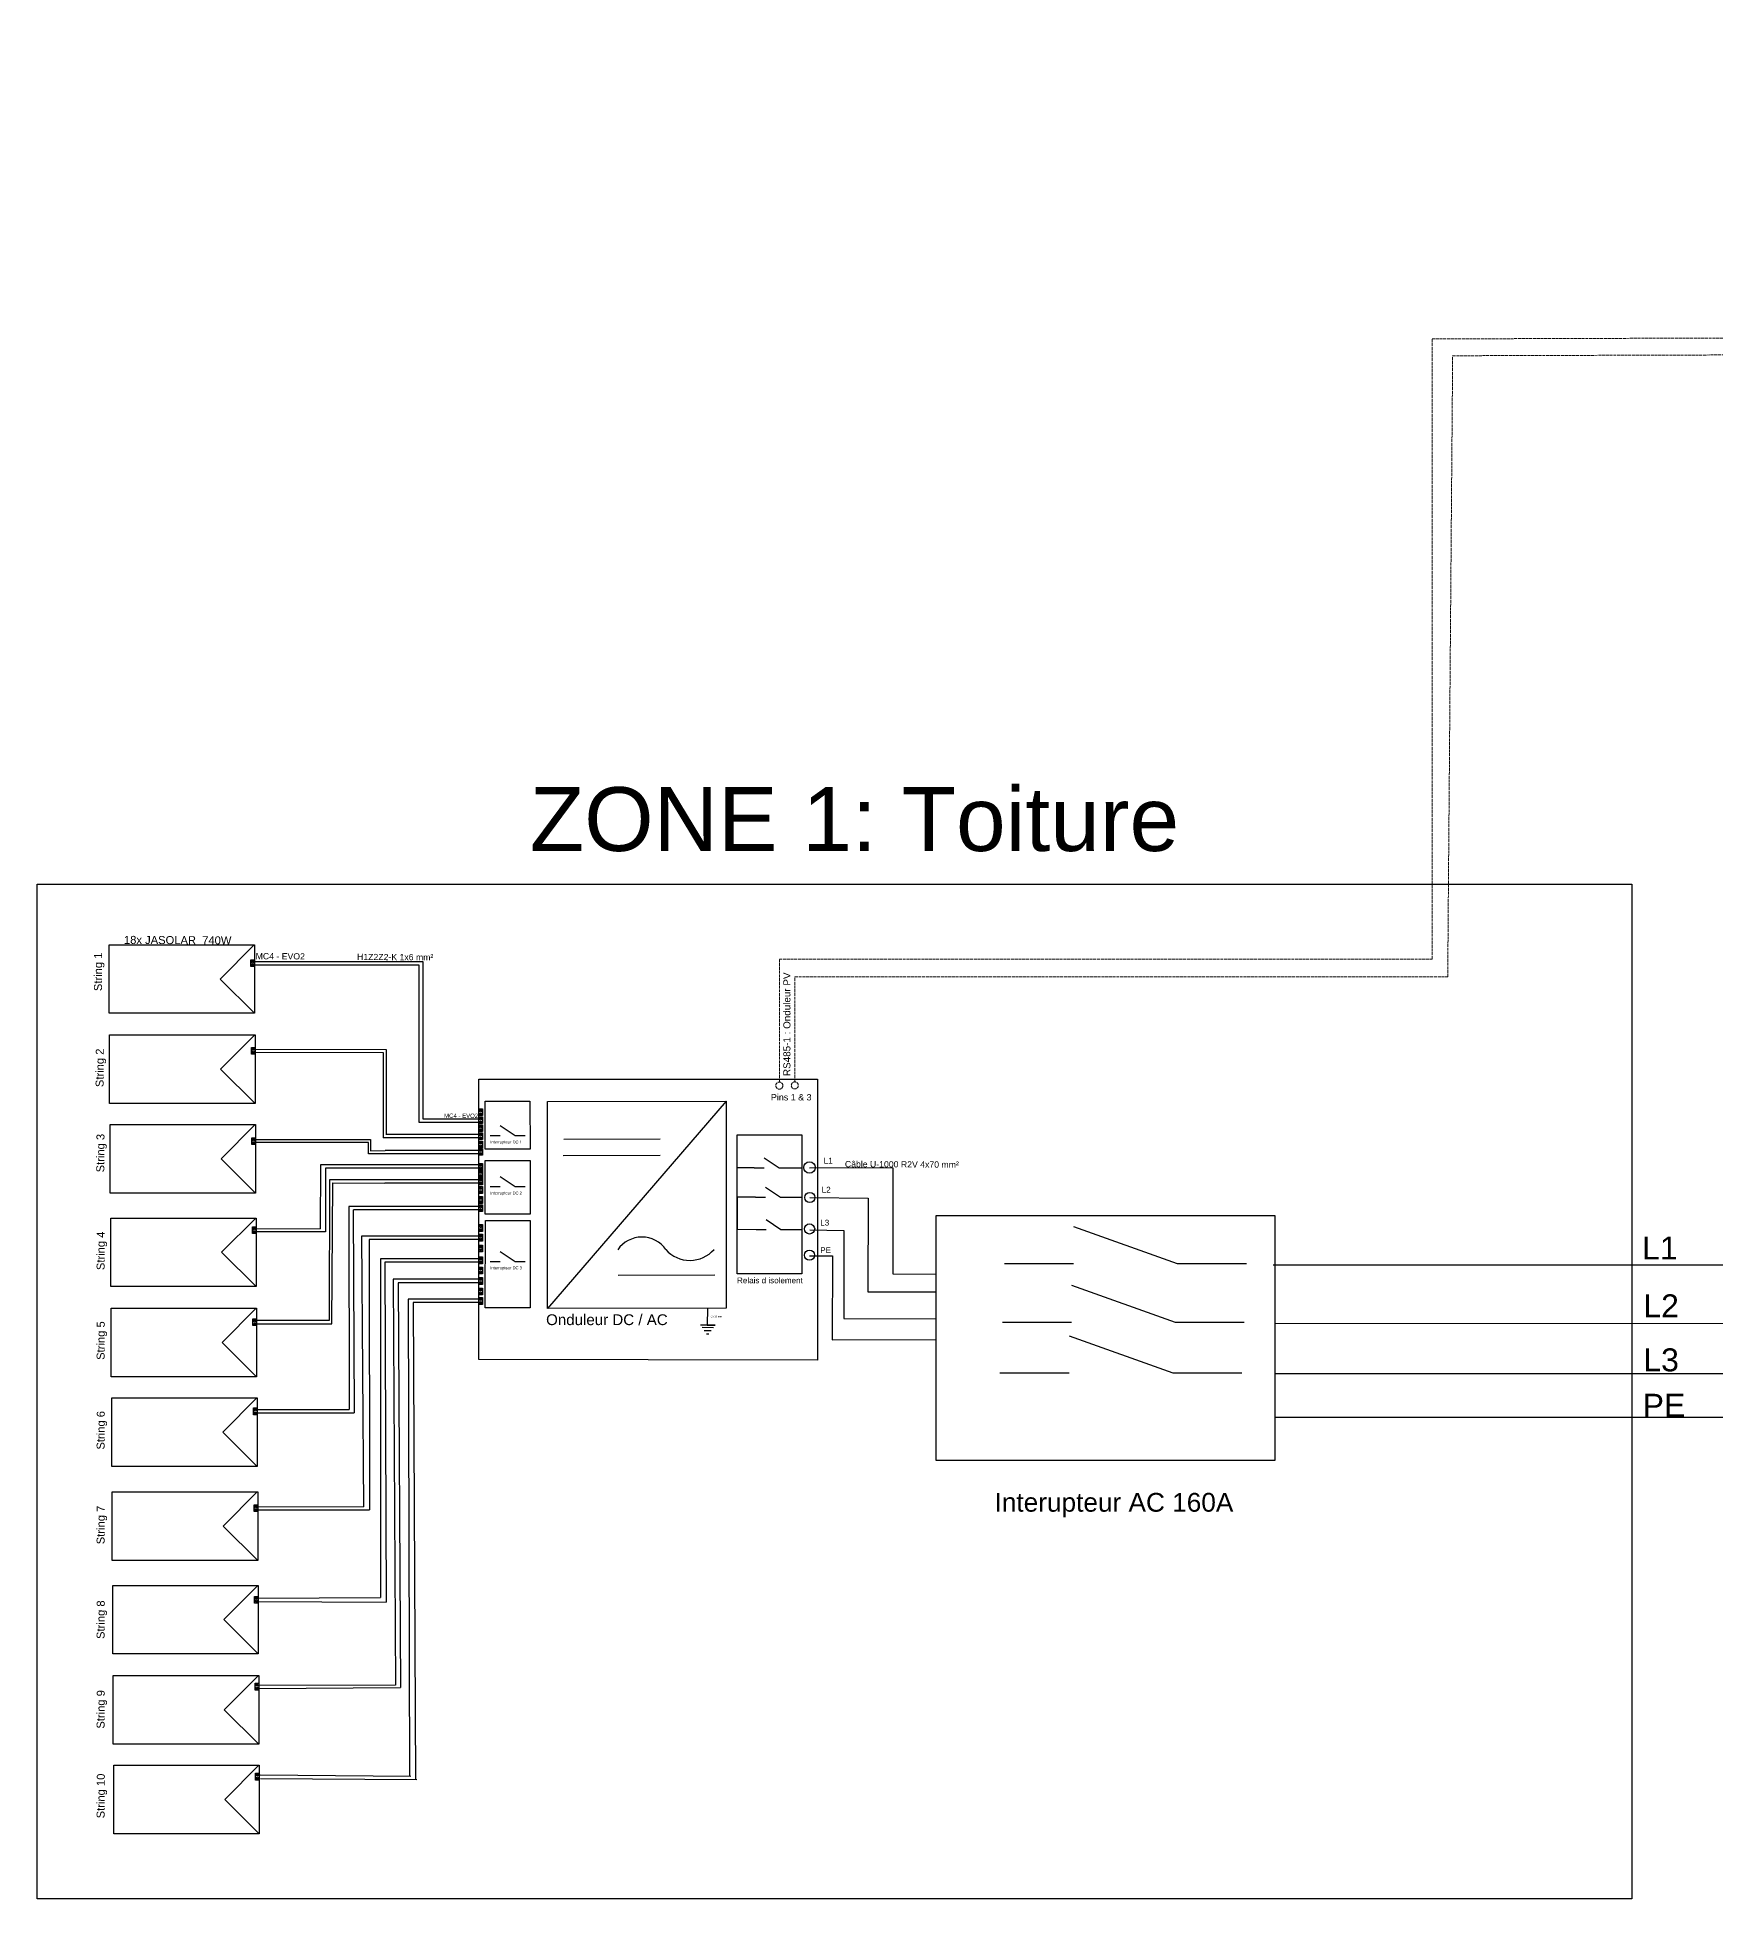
# Model space of a CAD drawing. Header units: millimetres. Extents: x 2058 to 11063, y 2202 to 7788.
# Drawn here: x 2058 to 5427, y 3584 to 7319 of the extents above; entities that cross this region are included whole.
import ezdxf

# ---------------------------------------------------------------- set-up
doc = ezdxf.new("R2010")
doc.units = ezdxf.units.MM
doc.header["$LTSCALE"] = 0.5
doc.linetypes.add('ACAD_ISO02W100', pattern=[15, 12, -3])
doc.layers.add('Communication', color=3, linetype='ACAD_ISO02W100', lineweight=5)
doc.styles.get("Standard").update_dxf_attribs({"font": 'arial.ttf'})

msp = doc.modelspace()

# ---------------------------------------------------------------- linework, layer by layer
for p, q in [((2425.4, 5429.7), (2493.9, 5498.5)), ((2493, 5464.8), (2488.7, 5464.8)), ((2493, 5458.1), (2488.7, 5458)), ((2490.8, 5466.8), (2490.8, 5463.1)), ((2494.5, 5464.6), (2494.5, 5464.6)), ((2494.5, 5464.6), (2832.2, 5464.6)), ((2494.5, 5458), (2824, 5458)), ((2824, 5458), (2824, 5142.8)), ((2832.2, 5464.6), (2832.2, 5149.4)), ((2494.5, 5360.9), (2425.4, 5429.7)), ((2426.5, 5248.8), (2494.9, 5317.6)), ((2494, 5282.3), (2489.7, 5282.2)), ((2494.1, 5289), (2489.8, 5288.9)), ((2491.9, 5291), (2491.9, 5287.3)), ((2495.6, 5289), (2758.6, 5288.1)), ((2495.6, 5283), (2752.7, 5282.1)), ((2752.7, 5282.1), (2752.7, 5110.9)), ((2758.6, 5288.1), (2758.6, 5117.7)), ((2495.6, 5180), (2426.5, 5248.8)), ((2950.6, 5165.8), (2946.3, 5165.8)), ((2950.6, 5159.1), (2946.3, 5159)), ((3440.9, 5184.4), (3082.5, 4768.9)), ((2427.5, 5068.7), (2496, 5137.5)), ((2945.7, 5117.7), (2758.1, 5117.7)), ((2824, 5142.8), (2944.8, 5142.8)), ((2832.2, 5149.4), (2944.8, 5149.4)), ((2950.5, 5142.9), (2946.2, 5142.9)), ((2950.6, 5149.7), (2946.3, 5149.6)), ((2950.6, 5117.7), (2946.3, 5117.6)), ((2950.7, 5127.1), (2946.4, 5127.1)), ((2950.8, 5133.9), (2946.5, 5133.8)), ((2948.4, 5151.7), (2948.4, 5148)), ((2987.6, 5135.6), (3017.6, 5115.6)), ((2495.1, 5107.7), (2490.8, 5107.7)), ((2495.1, 5101), (2490.8, 5100.9)), ((2492.9, 5109.7), (2492.9, 5106)), ((2495.6, 5107.7), (2727.1, 5107.7)), ((2723.3, 5101.4), (2496.6, 5101.4)), ((2723.3, 5079), (2723.3, 5101.4)), ((2727.1, 5107.7), (2727.1, 5085.3)), ((2727.1, 5085.3), (2756.6, 5085.8)), ((2944.8, 5110.9), (2752.7, 5110.9)), ((2944.3, 5085.8), (2756.6, 5085.8)), ((2950.5, 5110.9), (2946.2, 5110.9)), ((2950.5, 5079.5), (2946.2, 5079.5)), ((2950.6, 5101), (2946.3, 5100.9)), ((2950.6, 5094.2), (2946.3, 5094.2)), ((2950.6, 5086.3), (2946.3, 5086.2)), ((2967.6, 5115.6), (2987.6, 5115.6)), ((3017.6, 5115.6), (3037.6, 5115.6)), ((3115.2, 5108.4), (3308.4, 5109.3)), ((2496.6, 4999.9), (2427.5, 5068.7)), ((2627.3, 5056.8), (2626.6, 4928.2)), ((2944.5, 5056.8), (2627.3, 5056.8)), ((2943.5, 5050), (2637, 5050)), ((2637, 5050), (2637, 4922.6)), ((2755.6, 5079), (2723.3, 5079)), ((2943.3, 5079), (2755.6, 5079)), ((2950.5, 5049.6), (2946.2, 5049.5)), ((2950.6, 5056.3), (2946.3, 5056.2)), ((3308.6, 5075.8), (3114.3, 5074.8)), ((3497.4, 5051.2), (3463.1, 5051.2)), ((3497.4, 5051.2), (3517.4, 5051.2)), ((3517.4, 5071.2), (3547.4, 5051.2)), ((3547.4, 5051.2), (3567.4, 5051.2)), ((3567.4, 5051.2), (3592.9, 5051.2)), ((3608.6, 5050.7), (3697, 5051.4)), ((3697, 5051.4), (3775.3, 5050.8)), ((3775.3, 5050.8), (3775.3, 4837.9)), ((2644.9, 5026.8), (2644.6, 4744.3)), ((2945, 5026.8), (2644.9, 5026.8)), ((2649.4, 4737.8), (2651.5, 5020.7)), ((2651.5, 5020.7), (2756.4, 5020)), ((2944, 5020), (2756.4, 5020)), ((2950.3, 5009.8), (2946, 5009.7)), ((2950.5, 5020.3), (2946.2, 5020.3)), ((2950.6, 5041.9), (2946.3, 5041.9)), ((2950.6, 5035.2), (2946.3, 5035.1)), ((2950.6, 5027.1), (2946.3, 5027)), ((2967.6, 5013.2), (2987.6, 5013.2)), ((2987.6, 5033.2), (3017.6, 5013.2)), ((3017.6, 5013.2), (3037.6, 5013.2)), ((3520.2, 5012.1), (3550.2, 4992.1)), ((2945.8, 4973.4), (2683.7, 4973.4)), ((2683.7, 4973.2), (2684.6, 4566.1)), ((2950.3, 5003.1), (2946, 5003)), ((2950.6, 4973.2), (2946.3, 4973.2)), ((2950.8, 4983), (2946.5, 4982.9)), ((2950.9, 4989.7), (2946.6, 4989.7)), ((3500.2, 4992.1), (3463.1, 4992.1)), ((3463.1, 4992.1), (3463.1, 4927.7)), ((3500.2, 4992.1), (3520.2, 4992.1)), ((3550.2, 4992.1), (3570.2, 4992.1)), ((3570.2, 4992.1), (3592.9, 4992.1)), ((3609, 4991.1), (3726.3, 4990.2)), ((3726.3, 4990.2), (3725.7, 4802)), ((2428.6, 4881.4), (2497.1, 4950.2)), ((2494, 4931.2), (2494, 4927.5)), ((2692.6, 4966.6), (2694.3, 4559.4)), ((2944.8, 4966.6), (2693.4, 4966.6)), ((2950.5, 4966.5), (2946.2, 4966.4)), ((2950.8, 4933.6), (2946.5, 4933.5)), ((3521.1, 4947.3), (3551.1, 4927.3)), ((4138.4, 4933.1), (4346.4, 4859.1)), ((2496.1, 4922.5), (2491.8, 4922.4)), ((2496.2, 4929.2), (2491.9, 4929.2)), ((2497.7, 4928.9), (2626.6, 4928.2)), ((2637, 4922.6), (2497.7, 4922.6)), ((2944.8, 4914), (2709, 4914)), ((2709, 4914), (2713.2, 4370.5)), ((2943.8, 4907.2), (2724.6, 4907.2)), ((2724.6, 4907.2), (2725, 4365)), ((2950.5, 4907.3), (2946.2, 4907.2)), ((2950.6, 4914), (2946.3, 4914)), ((2950.7, 4926.8), (2946.4, 4926.8)), ((3463.1, 4927.7), (3501.1, 4927.3)), ((3501.1, 4927.3), (3521.1, 4927.3)), ((3551.1, 4927.3), (3571.1, 4927.3)), ((3571.1, 4927.3), (3592.9, 4927.3)), ((3609, 4926.7), (3676.9, 4925.4)), ((3676.9, 4925.4), (3677.5, 4748.3)), ((2497.7, 4812.6), (2428.6, 4881.4)), ((2944.8, 4868.5), (2747.1, 4868.5)), ((2747.1, 4868.5), (2747.7, 4188.9)), ((2945, 4861.8), (2756.2, 4861.7)), ((2756.2, 4861.7), (2758.7, 4179.6)), ((2950.5, 4861.8), (2946.2, 4861.7)), ((2950.6, 4885.9), (2946.3, 4885.8)), ((2950.6, 4868.5), (2946.3, 4868.5)), ((2950.7, 4892.6), (2946.4, 4892.6)), ((2967.6, 4863.2), (2987.6, 4863.2)), ((2987.6, 4883.2), (3017.6, 4863.2)), ((3017.6, 4863.2), (3037.6, 4863.2)), ((3608.4, 4874.2), (3654.7, 4874.2)), ((3654.7, 4874.2), (3653.5, 4705.8)), ((3999.8, 4859.1), (4138.4, 4859.1)), ((4346.4, 4859.1), (4485.1, 4859.1)), ((4538.7, 4856.1), (6311.9, 4856.1)), ((2944.8, 4827.2), (2773, 4827.2)), ((2773, 4827.2), (2777.3, 4013.1)), ((2945.1, 4820.3), (2783.1, 4820.4)), ((2783.1, 4820.4), (2787.2, 4008)), ((2950.5, 4848.1), (2946.2, 4848)), ((2950.5, 4841.4), (2946.2, 4841.3)), ((2950.5, 4820.6), (2946.2, 4820.6)), ((2950.6, 4827.3), (2946.3, 4827.3)), ((3418.6, 4835.6), (3224.3, 4834.6)), ((3775.3, 4837.9), (3862.5, 4837.6)), ((2944.8, 4787.3), (2802.7, 4787.3)), ((2802.7, 4787.3), (2805.8, 3830.5)), ((2950.5, 4806), (2946.2, 4805.9)), ((2950.5, 4799.2), (2946.2, 4799.2)), ((2950.6, 4787.2), (2946.3, 4787.1)), ((3725.7, 4802), (3863.4, 4802)), ((4134, 4815.5), (4342, 4741.5)), ((2429.6, 4700.6), (2498.1, 4769.4)), ((2497.2, 4744.5), (2492.9, 4744.5)), ((2495, 4746.5), (2495, 4742.8)), ((2644.6, 4744.3), (2498.7, 4744.5)), ((2944.8, 4780.5), (2812.7, 4780.5)), ((2812.7, 4780.5), (2817.7, 3823.6)), ((2950.5, 4780.4), (2946.2, 4780.4)), ((3403.5, 4769.3), (3403.1, 4735.3)), ((3677.5, 4748.3), (3862.8, 4747.7)), ((2497.2, 4737.8), (2492.9, 4737.7)), ((2498.7, 4737.7), (2649.4, 4737.8)), ((3418.7, 4735.1), (3389.8, 4735.5)), ((3392.8, 4730.9), (3415.5, 4730.7)), ((3396.7, 4724.8), (3411.1, 4724.6)), ((3401.3, 4717.6), (3406.1, 4717.5)), ((3403.1, 4735.3), (3418.7, 4735.1)), ((3653.5, 4705.8), (3862.2, 4706.4)), ((3995.4, 4741.5), (4134, 4741.5)), ((4129.2, 4713.6), (4337.2, 4639.6)), ((4342, 4741.5), (4480.7, 4741.5)), ((4541.3, 4739.4), (6311.9, 4737.7)), ((2498.7, 4631.8), (2429.6, 4700.6)), ((3990.6, 4639.6), (4129.2, 4639.6)), ((4337.2, 4639.6), (4475.9, 4639.6)), ((4542.9, 4638), (6311.9, 4638)), ((2430.7, 4520.5), (2499.1, 4589.3)), ((2498.2, 4558.9), (2493.9, 4558.9)), ((2498.3, 4565.7), (2494, 4565.6)), ((2496.1, 4567.7), (2496.1, 4564)), ((2498.3, 4565.7), (2684.6, 4566.1)), ((2499.8, 4559), (2694.3, 4559.4)), ((2499.8, 4451.7), (2430.7, 4520.5)), ((4542.3, 4550.4), (6311.9, 4550.4)), ((2431.7, 4331.8), (2500.2, 4400.6)), ((2499.4, 4371.6), (2495.1, 4371.5)), ((2497.2, 4373.6), (2497.2, 4369.9)), ((2499.9, 4371.6), (2713.2, 4370.5)), ((2499.3, 4364.8), (2495, 4364.8)), ((2499.6, 4364.8), (2725, 4365)), ((2500.9, 4263), (2431.7, 4331.8)), ((2432.8, 4144.4), (2501.3, 4213.2)), ((2500.4, 4187.7), (2496.1, 4187.6)), ((2498.2, 4189.7), (2498.2, 4186)), ((2501, 4187.6), (2747.7, 4188.9)), ((2500.4, 4180.9), (2496.1, 4180.9)), ((2500.7, 4180.9), (2758.7, 4179.6)), ((2501.9, 4075.6), (2432.8, 4144.4)), ((2433.9, 3963.6), (2502.3, 4032.4)), ((2501.4, 4006.6), (2497.1, 4006.5)), ((2501.5, 4013.3), (2497.2, 4013.3)), ((2499.3, 4015.3), (2499.3, 4011.6)), ((2502, 4013.3), (2777, 4013.1)), ((2503, 4006.5), (2787.2, 4008)), ((2503, 3894.8), (2433.9, 3963.6)), ((2434.9, 3783.5), (2503.4, 3852.3)), ((2502.5, 3832.8), (2498.2, 3832.7)), ((2502.5, 3826), (2498.2, 3826)), ((2500.3, 3834.8), (2500.3, 3831.1)), ((2505.8, 3832.8), (2808.6, 3830.5)), ((2506.8, 3825.9), (2820.4, 3823.6)), ((2504, 3714.7), (2434.9, 3783.5))]:
    msp.add_line(p, q)
for points in [[(2058.5, 5619.7), (5258.4, 5619.7), (5258.4, 3584.4), (2058.5, 3584.4)], [(2202.7, 5498.5), (2494.5, 5498.5), (2494.5, 5360.9), (2202.7, 5360.9)], [(2487.3, 5468.3), (2494.5, 5468.3), (2494.5, 5454.6), (2487.3, 5454.6)], [(2203.8, 5317.6), (2495.6, 5317.6), (2495.6, 5180), (2203.8, 5180)], [(2488.3, 5292.4), (2495.6, 5292.4), (2495.6, 5278.8), (2488.3, 5278.8)], [(2944.8, 5228.6), (3624.7, 5228.6), (3624.7, 4665), (2944.8, 4666.5)], [(2944.9, 5169.2), (2952.2, 5169.2), (2952.2, 5155.6), (2944.9, 5155.6)], [(2957.3, 5184.4), (3047.3, 5184.4), (3047.5, 5088), (2957.5, 5088)], [(3082.5, 5183.9), (3440.9, 5184.4), (3440.9, 4769.4), (3082.5, 4768.9)], [(2204.8, 5137.5), (2496.6, 5137.5), (2496.6, 4999.9), (2204.8, 4999.9)], [(2944.8, 5153.1), (2952.1, 5153.1), (2952.1, 5139.5), (2944.8, 5139.5)], [(2944.8, 5121.1), (2952.1, 5121.1), (2952.1, 5107.5), (2944.8, 5107.5)], [(2945, 5137.3), (2952.3, 5137.3), (2952.3, 5123.7), (2945, 5123.7)], [(3463.1, 5117), (3592.9, 5117), (3592.9, 4838), (3463.1, 4838)], [(2489.4, 5111.2), (2496.6, 5111.2), (2496.6, 5097.5), (2489.4, 5097.5)], [(2944.8, 5089.7), (2952.1, 5089.7), (2952.1, 5076.1), (2944.8, 5076.1)], [(2944.9, 5104.4), (2952.2, 5104.4), (2952.2, 5090.8), (2944.9, 5090.8)], [(2944.8, 5059.7), (2952.1, 5059.7), (2952.1, 5046.1), (2944.8, 5046.1)], [(2944.9, 5045.4), (2952.2, 5045.4), (2952.2, 5031.7), (2944.9, 5031.7)], [(2957.6, 5065.6), (3047.6, 5065.6), (3047.6, 4957.9), (2957.6, 4957.9)], [(2944.6, 5013.2), (2951.8, 5013.2), (2951.8, 4999.6), (2944.6, 4999.6)], [(2944.8, 5030.5), (2952.1, 5030.5), (2952.1, 5016.8), (2944.8, 5016.8)], [(2944.8, 4976.7), (2952.1, 4976.7), (2952.1, 4963), (2944.8, 4963)], [(2945.1, 4993.1), (2952.4, 4993.1), (2952.4, 4979.5), (2945.1, 4979.5)], [(2205.9, 4950.2), (2497.7, 4950.2), (2497.7, 4812.6), (2205.9, 4812.6)], [(2490.4, 4932.6), (2497.7, 4932.6), (2497.7, 4919), (2490.4, 4919)], [(2945, 4937), (2952.3, 4937), (2952.3, 4923.3), (2945, 4923.3)], [(2958, 4944.9), (3048, 4944.9), (3047.5, 4770.2), (2957.5, 4770.2)], [(3862.6, 4955.1), (4542.5, 4955.1), (4542.2, 4463.8), (3862.4, 4463.8)], [(2944.8, 4917.5), (2952.1, 4917.5), (2952.1, 4903.8), (2944.8, 4903.8)], [(2944.9, 4896), (2952.2, 4896), (2952.2, 4882.4), (2944.9, 4882.4)], [(2944.8, 4872), (2952.1, 4872), (2952.1, 4858.3), (2944.8, 4858.3)], [(2944.8, 4851.5), (2952, 4851.5), (2952, 4837.9), (2944.8, 4837.9)], [(2944.8, 4830.8), (2952.1, 4830.8), (2952.1, 4817.1), (2944.8, 4817.1)], [(2944.8, 4809.4), (2952, 4809.4), (2952, 4795.8), (2944.8, 4795.8)], [(2944.8, 4790.6), (2952.1, 4790.6), (2952.1, 4777), (2944.8, 4777)], [(2206.9, 4769.4), (2498.7, 4769.4), (2498.7, 4631.8), (2206.9, 4631.8)], [(2491.5, 4748), (2498.7, 4748), (2498.7, 4734.3), (2491.5, 4734.3)], [(2208, 4589.3), (2499.8, 4589.3), (2499.8, 4451.7), (2208, 4451.7)], [(2492.5, 4569.1), (2499.8, 4569.1), (2499.8, 4555.5), (2492.5, 4555.5)], [(2209.1, 4400.6), (2500.9, 4400.6), (2500.9, 4263), (2209.1, 4263)], [(2493.6, 4375), (2500.9, 4375), (2500.9, 4361.4), (2493.6, 4361.4)], [(2210.1, 4213.2), (2501.9, 4213.2), (2501.9, 4075.6), (2210.1, 4075.6)], [(2494.7, 4191.1), (2501.9, 4191.1), (2501.9, 4177.5), (2494.7, 4177.5)], [(2211.2, 4032.4), (2503, 4032.4), (2503, 3894.8), (2211.2, 3894.8)], [(2495.7, 4016.8), (2503, 4016.8), (2503, 4003.1), (2495.7, 4003.1)], [(2212.2, 3852.3), (2504, 3852.3), (2504, 3714.7), (2212.2, 3714.7)], [(2496.8, 3836.2), (2504, 3836.2), (2504, 3822.6), (2496.8, 3822.6)]]:
    msp.add_lwpolyline(points, close=True)
for centre, radius in [((2490.9, 5464.8), 2.68), ((2490.8, 5458.1), 2.48), ((2491.9, 5289), 2.68), ((2491.9, 5282.2), 2.48), ((2948.5, 5165.8), 2.68), ((2948.4, 5159), 2.48), ((2948.4, 5149.7), 2.68), ((2948.4, 5117.7), 2.68), ((2948.4, 5142.9), 2.48), ((2948.6, 5133.8), 2.68), ((2948.6, 5127.1), 2.48), ((2493, 5107.7), 2.68), ((2492.9, 5101), 2.48), ((2948.4, 5086.2), 2.68), ((2948.5, 5100.9), 2.68), ((2948.4, 5110.9), 2.48), ((2948.4, 5079.5), 2.48), ((2948.4, 5094.2), 2.48), ((2948.4, 5056.3), 2.68), ((2948.5, 5041.9), 2.68), ((2948.4, 5049.5), 2.48), ((3608.4, 5051.6), 11.4), ((2948.2, 5009.8), 2.68), ((2948.4, 5027), 2.68), ((2948.1, 5003), 2.48), ((2948.4, 5020.3), 2.48), ((2948.4, 5035.1), 2.48), ((2948.4, 4973.2), 2.68), ((2948.4, 4966.5), 2.48), ((2948.7, 4989.7), 2.68), ((2948.7, 4982.9), 2.48), ((3608.9, 4991.2), 10.2), ((2494, 4929.2), 2.68), ((2948.6, 4933.5), 2.68), ((3608.5, 4928.2), 10.2), ((2494, 4922.4), 2.48), ((2948.4, 4914), 2.68), ((2948.4, 4907.3), 2.48), ((2948.5, 4892.6), 2.68), ((2948.6, 4926.8), 2.48), ((2948.4, 4868.5), 2.68), ((2948.4, 4861.8), 2.48), ((2948.5, 4885.8), 2.48), ((3608.3, 4875.6), 10.2), ((2948.4, 4848.1), 2.68), ((2948.4, 4827.3), 2.68), ((2948.3, 4841.3), 2.48), ((2948.4, 4820.6), 2.48), ((2948.4, 4805.9), 2.68), ((2948.4, 4787.1), 2.68), ((2948.3, 4799.2), 2.48), ((2948.4, 4780.4), 2.48), ((2495.1, 4744.5), 2.68), ((2495, 4737.8), 2.48), ((2496.1, 4565.7), 2.68), ((2496.1, 4558.9), 2.48), ((2497.2, 4371.6), 2.68), ((2497.2, 4364.8), 2.48), ((2498.3, 4187.6), 2.68), ((2498.2, 4180.9), 2.48), ((2499.3, 4013.3), 2.68), ((2499.3, 4006.6), 2.48), ((2500.4, 3832.8), 2.68), ((2500.3, 3826), 2.48)]:
    msp.add_circle(centre, radius)
for centre, radius, start, end in [((3272, 4853.4), 58.6, 34.8054, 145.7478), ((3368.2, 4929.5), 64.3, 221.555, 318.9982)]:
    msp.add_arc(centre, radius, start, end)
at = {"layer": 'Communication'}
for points in [[(3547.8, 5223), (3547.8, 5469.8), (4857.8, 5469.8), (4857.8, 6714), (7097.8, 6720.6), (7105.6, 7318.9)], [(3578.8, 5223.3), (3579.1, 5434.1), (4889.1, 5434.1), (4899, 6680.2), (7139, 6686.8), (7136.6, 7319.3)]]:
    msp.add_lwpolyline(points, dxfattribs=at)
for centre in [(3547.8, 5215.9), (3578.8, 5216.3)]:
    msp.add_circle(centre, 7.05, dxfattribs=at)

# ---------------------------------------------------------------- texts
at = {"attachment_point": 1}
for s, width, gutter_width, insert, char_height in [('ZONE 1:{\\fArial|b0|i0|c178|p34; }Toiture', 1670.177, 640.8, (3046.9, 5814.7), 128.17), ('Interrupteur DC 1', 69.011, 29.5, (2967.6, 5105.6), 5.89), ('L1', 135.51, 57.8, (3636.8, 5071), 11.57), ('L2', 135.51, 57.8, (3632.9, 5012.8), 11.57), ('Interrupteur DC 2', 69.011, 29.5, (2967.6, 5003.2), 5.89), ('L3', 135.51, 57.8, (3629.9, 4946.7), 11.57), ('L1', 539.04, 230, (5279.1, 4913), 46.01), ('PE', 135.51, 57.8, (3629.9, 4891.4), 11.57), ('Interrupteur DC 3', 69.011, 29.5, (2967.6, 4853.2), 5.89), ('Relais d isolement ', 135.51, 57.8, (3462.9, 4830.8), 11.566), ('L2', 539.04, 230, (5281.6, 4797), 46.01), ('Onduleur DC / AC ', 254.027, 108.4, (3079.7, 4757), 21.681), ('Cu 16 mm', 23.921, 17.4, (3410, 4754.4), 3.48), ('L3', 539.04, 230, (5281.6, 4688.6), 46.01), ('PE', 539.04, 230, (5280.2, 4597.5), 46.01), ('Interupteur AC 160A', 490.378, 188.2, (3979.7, 4398.6), 37.632)]:
    msp.add_mtext_dynamic_manual_height_columns(s, width=width, gutter_width=gutter_width, heights=[0], dxfattribs=dict(at, insert=insert, char_height=char_height))
for s, width, gutter_width, insert, char_height, rotation in [('18x JASOLAR  740W', 236.583, 80.3, (2232.6, 5516.3), 16.056, 359.7162), ('String 1', 81.311, 80.3, (2172.3, 5405.5), 16.06, 89.7162), ('MC4 - EVO2', 109.618, 62.4, (2496.9, 5481.9), 12.48, 359.7162), ('H1Z2Z2-K 1x6 mm²', 166.455, 62.4, (2700.4, 5480.3), 12.479, 359.7162), ('String 2', 81.311, 80.3, (2175.6, 5212.9), 16.06, 89.7162), ('MC4 - EVO2', 75.876, 43.2, (2875, 5159.9), 8.64, 359.7162), ('String 3', 81.311, 80.3, (2177, 5041.8), 16.06, 89.7162), ('Câble U-1000 R2V 4x70 mm²', 235.714, 62.4, (3679.4, 5064.7), 12.479, 359.7162), ('String 4', 81.311, 80.3, (2177.6, 4845.7), 16.06, 89.7162), ('String 5', 81.311, 80.3, (2177.6, 4665.7), 16.06, 89.7162), ('String 6', 81.311, 80.3, (2177.6, 4485.7), 16.06, 89.7162), ('String 7', 81.311, 80.3, (2177.6, 4295.7), 16.06, 89.7162), ('String 8', 81.311, 80.3, (2177.6, 4105.7), 16.06, 89.7162), ('String 9', 81.311, 80.3, (2177.6, 3925.7), 16.06, 89.7162), ('String 10', 90.608, 80.3, (2177.6, 3745.7), 16.06, 89.7162)]:
    msp.add_mtext_dynamic_manual_height_columns(s, width=width, gutter_width=gutter_width, heights=[0], dxfattribs=dict(at, insert=insert, char_height=char_height, rotation=rotation))
at = {"layer": 'Communication', "insert": (3555.9, 5235.1), "char_height": 14.157, "width": 216.374, "attachment_point": 1, "rotation": 90}
msp.add_mtext('RS485-1 : Onduleur PV', dxfattribs=at)
at = {"layer": 'Communication', "insert": (3530.9, 5198.9), "char_height": 12.8, "width": 83.271, "attachment_point": 1}
msp.add_mtext('Pins 1 & 3', dxfattribs=at)

doc.saveas('drawing.dxf')
